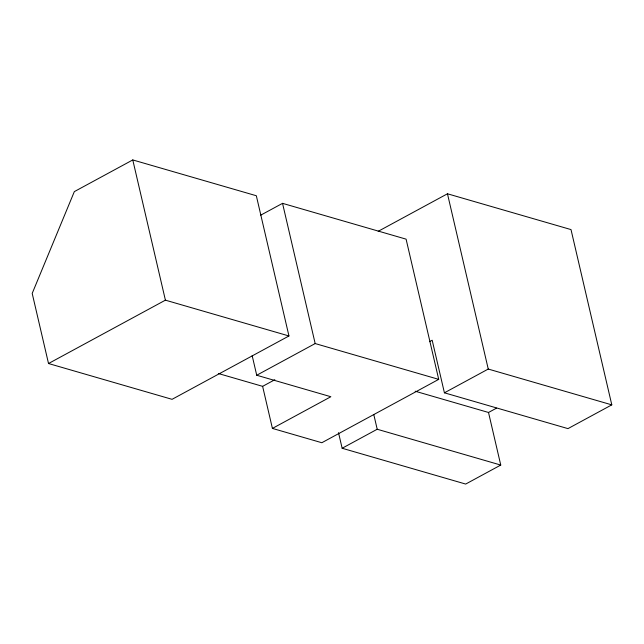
<?xml version="1.0" encoding="UTF-8"?>
<svg xmlns="http://www.w3.org/2000/svg" width="644" height="644" viewBox="0 0 644 644"><rect width="100%" height="100%" fill="white"/><g stroke="black" fill="none" stroke-linecap="round" stroke-linejoin="round"><path stroke-width="0.97" d="M132.777 159.937L74.334 191.614L32.2 293.406L48.517 363.522L172.061 399.328L288.955 335.967L256.328 195.744L132.777 159.937L165.403 300.16L288.955 335.967M260.731 215.16L282.539 203.343L406.09 239.149L438.717 379.364L321.831 442.734L272.412 428.413L262.623 386.344L218.332 373.512M48.517 363.522L165.403 300.16M378.205 231.317L447.467 193.78L571.011 229.586L611.8 404.859L567.968 428.622L444.416 392.816L432.18 340.233L429.524 341.666M252.174 355.681L256.723 375.243L315.174 343.558L438.717 379.364M262.623 386.344L274.835 379.727M272.412 428.413L330.855 396.728L256.723 375.243M338.502 432.647L342.141 448.256L377.207 429.25L500.75 465.057L488.514 412.474L415.163 391.214M444.416 392.816L488.249 369.052L611.8 404.859M488.514 412.474L496.476 408.159M500.75 465.057L465.684 484.063L342.141 448.256M447.467 193.78L488.249 369.052M373.81 414.639L377.207 429.25M282.539 203.343L315.174 343.558"/></g></svg>
